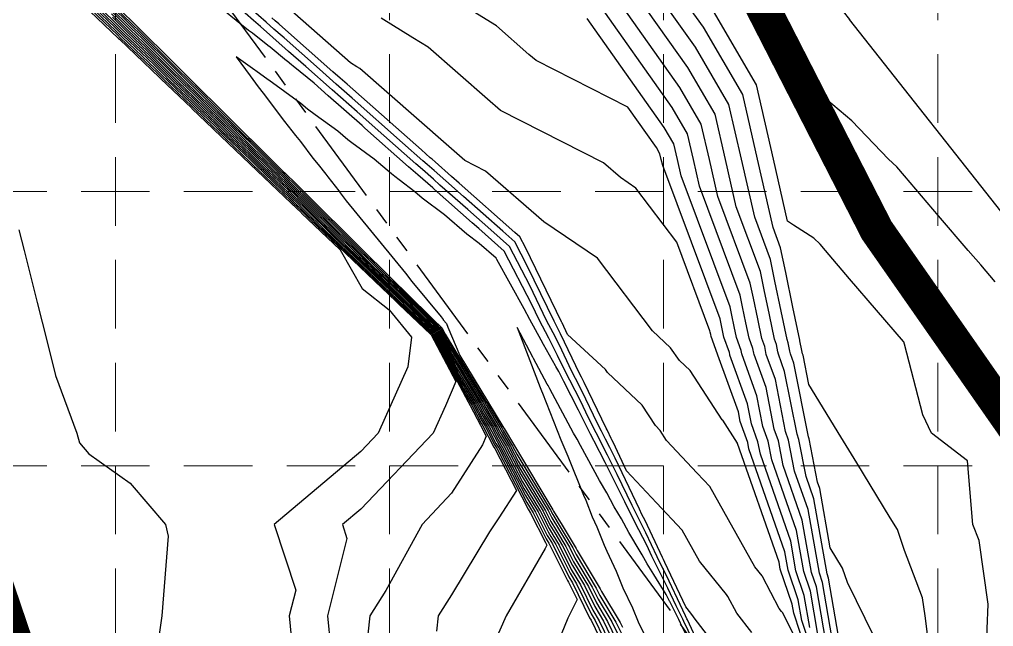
# Model space of a CAD drawing. Header units: feet. Extents: x 715 to 5843, y 11803 to 15011.
# Drawn here: x 2371.5 to 2655.7, y 12480.1 to 12657.2 of the extents above; entities that cross this region are included whole.
import ezdxf

# ---------------------------------------------------------------- set-up
doc = ezdxf.new("R2010")
doc.units = ezdxf.units.FT
doc.header["$LTSCALE"] = 20
doc.header["$MEASUREMENT"] = 0
for name, pattern in [('DASHED', [1.1, 0.85, -0.25]), ('HIDDEN', [0.375, 0.25, -0.125]), ('PHANTOM', [2.5, 1.25, -0.25, 0.25, -0.25, 0.25, -0.25])]:
    doc.linetypes.add(name, pattern=pattern)
for name, color, linetype in [('CONTOURS-MIN', 1, 'CONTINUOUS'), ('GRID', 254, 'HIDDEN'), ('LIMITS OF DISTURBANCE', 1, 'DASHED'), ('PLAT', 4, 'PHANTOM'), ('PROW', 4, 'PHANTOM'), ('SCONTOUR', 3, 'CONTINUOUS')]:
    doc.layers.add(name, color=color, linetype=linetype)

msp = doc.modelspace()

# ---------------------------------------------------------------- linework, layer by layer
at = {"layer": 'CONTOURS-MIN', "color": 5}
for points, elevation in [([(2656.155705112288, 12580.64314036747), (2651.965674371741, 12585.55205100694), (2648.333929839936, 12589.77495744681), (2639.707299941869, 12599.84643144054), (2629.714233262021, 12611.51320193759), (2627.459434071158, 12614.15140288526), (2625.044816104551, 12616.42389361702), (2614.390435634553, 12627.62879901723), (2603.272761411754, 12636.91441973133), (2595.87588158091, 12641.74150795432), (2592.619209103381, 12646.22395201326), (2584.453003263373, 12666.72399194023)], 568), ([(2396.852956552279, 12663.96254893676), (2405.196790654, 12655.68865342254), (2405.52549557715, 12655.37538096317), (2416.771083735491, 12644.22672326566), (2422.813008746798, 12638.23687615081), (2423.142029475928, 12637.92340429053), (2430.213207765431, 12630.91444110487), (2430.468575992102, 12630.67117354461), (2438.531457403043, 12622.68024663645), (2439.005172536546, 12622.22904752327), (2448.370539103189, 12612.94923025273), (2448.96729259774, 12612.38094206518), (2452.188761234598, 12609.18966588616), (2456.640218745502, 12604.77992861482), (2456.792335416937, 12604.63508912757), (2481.577854929815, 12580.08325158754), (2483.402891133496, 12578.34635651215), (2493.086883714637, 12568.75889842289), (2493.81074791274, 12568.07012305909), (2494.809039906103, 12567.08197887324), (2495.702681359413, 12565.40107031035), (2507.602728441925, 12545.74355281602), (2507.906040954852, 12545.16368436596), (2512.236071107362, 12538.00659590599), (2512.609331291053, 12537.28801040322), (2515.371410163232, 12532.71918979242), (2516.598939829278, 12530.34460913586), (2526.43256185682, 12514.03956972709), (2527.075291544936, 12512.77116105289), (2529.269777920371, 12509.12792734201), (2532.927342161819, 12503.05572680646), (2533.883779804832, 12501.1404457905), (2539.793123721096, 12491.31129415428), (2540.836178343615, 12489.1854000106), (2545.512455679126, 12481.39076310363), (2547.20765390933, 12477.87747020471)], 554), ([(2609.127990288517, 12473.69290929681), (2605.816632678085, 12492.93217348309), (2604.891805130637, 12495.65538906007), (2601.60059938663, 12514.2179757231), (2597.677748664878, 12525.45060559524), (2595.931136532437, 12534.46718776728), (2595.054928656787, 12536.94215059596), (2592.064524322424, 12552.13866282494), (2589.402799049436, 12559.47692896248), (2589.290593708874, 12560.02478619328), (2588.936357990551, 12561.75438835589), (2588.086539838037, 12564.0885805553), (2586.895538418873, 12569.83705953942), (2585.647582234244, 12575.8604359897), (2584.744542743932, 12580.21903997484), (2575.282475095906, 12605.4968344533), (2572.800107806645, 12616.35819773292), (2570.449166273585, 12626.64452004717), (2564.202456113191, 12637.33295793175), (2545.768348504398, 12663.42151403606)], 563), ([(2611.471605125217, 12471.64208849438), (2607.590880620841, 12494.18942187168), (2607.169612349683, 12495.42987402005), (2603.293132974102, 12517.29343708891), (2601.012221343768, 12523.82456405036), (2598.91622470869, 12534.64478311416), (2598.368193945005, 12536.19276711064), (2594.76494783596, 12554.50359315209), (2592.937820359679, 12559.54090779317), (2592.801025012984, 12560.20882894071), (2592.369157887433, 12562.31747658879), (2591.779110046107, 12563.93815868935), (2590.32155158811, 12570.97319998241), (2588.794291365876, 12578.3446633153), (2587.689143356958, 12583.67876283976), (2580.650852559947, 12602.48146800575), (2577.477018059191, 12616.36828066688), (2574.471218160378, 12629.51987382075), (2566.484477314637, 12643.18559245312), (2551.917594443242, 12663.8011247653)], 564), ([(2637.243924264129, 12471.70871979923), (2635.760043619191, 12483.17921276596), (2635.001869109374, 12488.50833631042), (2629.714233262021, 12502.27682182683), (2627.689112419649, 12508.39686652279), (2625.582716110685, 12511.84286585797), (2615.795519477795, 12527.85441741015), (2611.198200647774, 12535.37548909285), (2601.851704545454, 12550.66606818182), (2600.165794863031, 12559.2334538064), (2600.007862980165, 12559.66886545456), (2599.821887621202, 12560.57691443555), (2599.234757681196, 12563.44365305461), (2599.164250462246, 12563.63731495744), (2597.173577926586, 12573.24548086838), (2595.087709629141, 12583.3131179665), (2593.57834458301, 12590.59820856961), (2591.387607488028, 12596.45073511066), (2586.830838564286, 12616.3884465348), (2582.515321933963, 12635.27058136792), (2571.048519717529, 12654.89086149588), (2564.216086320931, 12664.5603462238)], 566), ([(2392.757978766173, 12660.38639438834), (2399.780469001454, 12653.69256479921), (2401.378089735392, 12652.10833543141), (2411.202585175311, 12642.74509310748), (2413.305077104466, 12640.66072344181), (2414.434684413036, 12639.54085269441), (2421.879020941628, 12632.44832078511), (2423.176732000552, 12631.16202751612), (2428.435729658842, 12626.15222834736), (2429.895789149832, 12624.70519867156), (2438.749161973094, 12616.27263301348), (2440.406532850629, 12614.63040163005), (2450.484538985624, 12605.03311917947), (2451.03948353666, 12604.48337571584), (2451.806311455324, 12603.72373471166), (2454.18861027387, 12601.45540385683), (2458.430628610339, 12597.25337997007), (2481.600363284363, 12575.20264038896), (2483.151642790364, 12573.66682475054), (2491.718133640386, 12565.51558883201), (2491.873985133021, 12565.36132159624), (2502.376674471388, 12545.60612741088), (2503.005572865172, 12544.56725915328), (2506.027106161274, 12538.79073575072), (2506.108302770639, 12538.65652621974), (2507.680039855072, 12535.63068115942), (2506.596213844221, 12533.13763122758), (2497.506874010685, 12518.96012931929), (2488.959489652702, 12509.82814893617), (2478.426876223054, 12490.59844621577), (2473.741413151755, 12483.17921276596), (2471.065402160418, 12459.09201933066)], 564), ([(2393.147654161, 12660.76290451653), (2399.487717756536, 12654.71956321296), (2401.759959827252, 12652.46636723053), (2410.634876215494, 12644.00812189305), (2413.651677767568, 12641.01732342419), (2415.272516846412, 12639.41045504005), (2422.005321795059, 12632.99582913565), (2423.88037957704, 12631.13726887499), (2428.639014292168, 12626.60412286709), (2430.759355975153, 12624.50270346805), (2438.774763029439, 12616.86827446446), (2441.202933475885, 12614.46228449232), (2450.332814346835, 12605.76790146804), (2451.154411306453, 12604.95400473287), (2452.289702184342, 12603.82935410198), (2454.448982788177, 12601.7733723839), (2460.745351242287, 12595.53636713182), (2481.780616069276, 12575.51701200128), (2484.145166882792, 12573.17603211777), (2491.927395067621, 12565.77104225472), (2492.167490610329, 12565.53338732394), (2501.709275160191, 12547.58562170082), (2503.465288422847, 12544.68488851955), (2506.214999640632, 12539.42803061224), (2506.721079604311, 12538.59153318837), (2509.929332195521, 12532.41513425274), (2510.147402653231, 12532.05441870192), (2516.517358695653, 12519.73213043478), (2511.35485387919, 12511.84433851274), (2508.641845969766, 12507.6991333007), (2497.506874010685, 12489.33562172813), (2493.618921563954, 12483.17921276596), (2493.128704384756, 12478.76669127077)], 563), ([(2393.537329555828, 12661.13941464472), (2399.194966511619, 12655.74656162672), (2402.141829919113, 12652.82439902964), (2410.067167255678, 12645.27115067862), (2413.998278430671, 12641.37392340658), (2416.110349279788, 12639.28005738569), (2422.131622648488, 12633.54333748619), (2424.584027153528, 12631.11251023387), (2428.842298925494, 12627.05601738681), (2431.622922800474, 12624.30020826454), (2438.800364085785, 12617.46391591544), (2441.999334101141, 12614.29416735459), (2450.181089708047, 12606.50268375661), (2451.269339076247, 12605.4246337499), (2452.77309291336, 12603.93497349229), (2454.709355302484, 12602.09134091097), (2463.060073874234, 12593.81935429356), (2481.96086885419, 12575.8313836136), (2485.138690975219, 12572.68523948501), (2492.136656494857, 12566.02649567743), (2492.460996087637, 12565.70545305164), (2501.041875848994, 12549.56511599077), (2503.925003980522, 12544.80251788583), (2506.40289311999, 12540.06532547376), (2507.333856437983, 12538.52654015699), (2510.227109872802, 12532.95656493613), (2510.72784793212, 12532.12828215642), (2519.94265038635, 12514.30281343897), (2520.612467339535, 12513.19219602986), (2524.950461148489, 12504.63128920131), (2524.96332101931, 12504.60993955184), (2524.984754646872, 12504.57435595681), (2525.354677536232, 12503.83357971014), (2524.856490535926, 12502.82170182474), (2513.496429976155, 12483.17921276596), (2505.015555196579, 12464.09787218114)], 562), ([(2393.927004950655, 12661.51592477292), (2398.902215266701, 12656.77356004048), (2402.523700010974, 12653.18243082875), (2409.499458295862, 12646.53417946419), (2414.344879093773, 12641.73052338896), (2416.948181713165, 12639.14965973133), (2422.257923501918, 12634.09084583673), (2425.287674730015, 12631.08775159274), (2429.04558355882, 12627.50791190654), (2432.486489625795, 12624.09771306103), (2438.82596514213, 12618.05955736642), (2442.795734726397, 12614.12605021685), (2450.029365069258, 12607.23746604518), (2451.384266846041, 12605.89526276694), (2453.256483642377, 12604.04059288261), (2454.969727816791, 12602.40930943805), (2465.374796506182, 12592.10234145531), (2482.141121639103, 12576.14575522592), (2486.132215067646, 12572.19444685224), (2492.345917922092, 12566.28194910013), (2492.754501564945, 12565.87751877934), (2500.374476537796, 12551.54461028072), (2504.384719538198, 12544.9201472521), (2506.590786599348, 12540.70262033529), (2507.946633271656, 12538.46154712562), (2510.524887550083, 12533.49799561951), (2511.308293211009, 12532.20214561092), (2519.524686566716, 12516.30803790108), (2521.339979154196, 12513.29811774202), (2525.216064948045, 12505.64877318276), (2525.501628131942, 12505.17468802561), (2525.977578086241, 12504.38452731302), (2531.425097121072, 12493.47578708543), (2531.688097030029, 12493.0383331105), (2534.191996376812, 12487.93502898551), (2531.521364565846, 12482.51065366478), (2523.948345860952, 12463.99288175398)], 561), ([(2397.438459042114, 12661.90855210925), (2404.433050470278, 12654.97258982431), (2406.660913496782, 12652.84932339203), (2416.077882409286, 12643.51352330089), (2421.137343880045, 12638.49767145953), (2422.889427769068, 12636.82838758944), (2428.805912612455, 12630.96395838712), (2430.06200672545, 12629.76738450516), (2436.804323752401, 12623.08523704347), (2438.953970423856, 12621.03776462131), (2446.777737852677, 12613.28546452819), (2449.270741875317, 12610.91137748803), (2451.95890569501, 12608.2484078521), (2455.673437287466, 12604.56868983419), (2456.271590388324, 12603.99915207342), (2476.94840966592, 12583.51727726405), (2483.042385563669, 12577.71761328752), (2491.099835529782, 12569.74048368842), (2493.392225058269, 12567.55921621367), (2494.222028951487, 12566.73784741784), (2497.037479981809, 12561.44208173045), (2506.683297326575, 12545.50829408347), (2507.530253996136, 12543.88909464291), (2511.010517440018, 12538.13658196874), (2512.013775936491, 12536.20514903645), (2514.210519605454, 12532.57146288342), (2517.434867468546, 12526.33416021164), (2524.977538227498, 12513.82772630279), (2526.544083945824, 12510.73619309), (2528.193163695106, 12507.99843039447), (2530.941695283082, 12503.43538409405), (2533.181299038043, 12498.95054330334), (2537.477401809363, 12491.80473385606), (2539.829299749922, 12487.0112302845), (2543.094001056447, 12481.56947406085), (2546.809663288264, 12473.86877599424)], 556), ([(2397.731210287031, 12660.8815536955), (2404.051180378417, 12654.6145580252), (2407.228622456598, 12651.58629460646), (2415.731281746183, 12643.15692331851), (2420.299511446669, 12638.62806911389), (2422.763126915638, 12636.2808792389), (2428.102265035967, 12630.98871702824), (2429.858722092124, 12629.31548998544), (2435.940756927079, 12623.28773224698), (2438.928369367511, 12620.44212317033), (2445.981337227421, 12613.45358166592), (2449.422466514105, 12610.17659519946), (2451.843977925217, 12607.77777883507), (2455.190046558449, 12604.46307044387), (2456.011217874017, 12603.68118354635), (2474.633687033972, 12585.2342901023), (2482.862132778756, 12577.4032416752), (2490.106311437355, 12570.23127632118), (2493.182963631034, 12567.30376279097), (2493.928523474178, 12566.56578169014), (2497.704879293006, 12559.46258744051), (2506.223581768899, 12545.3906647172), (2507.342360516779, 12543.25179978139), (2510.397740606345, 12538.20157500012), (2511.715998259209, 12535.66371835306), (2513.630074326565, 12532.49759942892), (2517.85283128818, 12524.32893574953), (2524.250026412838, 12513.72180459063), (2526.278480146269, 12509.71870910855), (2527.654856582473, 12507.43368192069), (2529.948871843714, 12503.62521273784), (2532.830058654649, 12497.85559205976), (2536.319540853496, 12492.05145370694), (2539.325860453076, 12485.92414542146), (2541.884773745108, 12481.65882953945), (2546.610667977732, 12471.86442888901)], 557), ([(2571.008165919384, 12472.09320203536), (2566.386980873586, 12482.04400542189), (2566.229741455556, 12482.35769479554), (2565.844779009844, 12483.18606723669), (2565.005444174797, 12484.85978162903), (2560.267685141797, 12495.01997692054), (2558.55714565074, 12498.41154618457), (2557.543399960141, 12500.4215487269), (2554.261141786003, 12507.40382788308), (2552.107638033946, 12511.65569590447), (2550.229006324901, 12515.36485781331), (2545.905632536691, 12524.48083152582), (2543.034720145379, 12530.11477590469), (2540.837151200199, 12534.42733564818), (2540.402734530776, 12535.33570734739), (2539.740663722183, 12536.63410888633), (2537.526388837532, 12540.97657177784), (2535.153630049283, 12545.91859861269), (2532.042049653811, 12551.99694541568), (2530.34058479198, 12555.32068839799), (2528.480662666487, 12559.17262547502), (2525.907963404094, 12564.1801511731), (2523.124835707726, 12569.59725672613), (2520.98564518462, 12574.00376451623), (2512.926517814727, 12589.60693349169), (2505.510387108541, 12596.14913885149), (2503.589824606234, 12597.84529979879), (2492.501874046187, 12607.62617240032), (2492.069222311755, 12608.00827198104), (2487.689318610958, 12611.87180374205), (2485.016695791876, 12614.22933574551), (2472.299580147839, 12625.44715776983), (2471.451831811012, 12626.19585142742), (2461.571112884142, 12634.91104770492), (2457.431539062499, 12638.5623203125), (2451.361562655283, 12643.58434648198), (2450.889613786072, 12643.92534232071), (2449.608009888691, 12644.97599172697), (2449.38767077627, 12645.13490983089), (2444.59295103582, 12649.05264239292), (2443.917510737627, 12649.53642817653), (2439.451700328935, 12653.16290312146), (2438.335141034207, 12653.9571471177), (2427.499661254699, 12662.69231980889)], 554), ([(2585.168651020013, 12478.3008240298), (2580.779044776403, 12483.97949691044), (2578.221493854968, 12488.83971653828), (2577.75320303711, 12489.42095968065), (2569.9425504641, 12499.1155513156), (2564.830283130948, 12508.23146265088), (2557.412887200641, 12516.16819616266), (2548.645701799485, 12525.54922622108), (2544.683205593276, 12533.90427785928), (2544.377452240435, 12534.5042952575), (2544.143410242107, 12534.96358464749), (2543.047667659907, 12537.25479863939), (2542.960888064947, 12537.42498400051), (2542.670656453573, 12537.9941635595), (2536.278371391629, 12551.30813566176), (2535.475968760897, 12552.87559683754), (2535.037201411926, 12553.73271115693), (2529.363106198416, 12565.48387935476), (2528.455050519059, 12567.25132734845), (2527.472722367454, 12569.16333997076), (2519.741984658086, 12585.08784766263), (2515.992551068884, 12592.3470760095), (2512.542265660123, 12595.3907758293), (2501.030057545902, 12605.55787937167), (2495.861063223891, 12610.11753849604), (2492.511500596934, 12613.07572951549), (2490.46845173758, 12614.87791164017), (2489.221780720357, 12615.97760546898), (2483.289757921296, 12621.21026811566), (2468.52541691561, 12634.24947797225), (2463.903918942792, 12638.32582729736), (2458.975350250354, 12642.67302549617), (2448.684180257443, 12651.76170884571), (2448.079768487518, 12652.29479377295), (2445.738186601988, 12654.36004476771), (2443.44196244843, 12656.38529071219), (2439.008889468036, 12660.30036978433)], 556), ([(2606.711447168323, 12455.80243414832), (2597.409916105019, 12483.94701330893), (2596.945392964305, 12486.64593154014), (2593.502769035409, 12496.78296426016), (2593.137931449267, 12498.84066889409), (2581.024107526881, 12533.52720430108), (2581.001164679642, 12533.56811471276), (2580.997871467292, 12533.57163850319), (2580.989964846657, 12533.58009871504), (2576.689586942891, 12540.24231643045), (2576.540853763, 12540.39656012159), (2567.168900146465, 12554.75650660599), (2564.0909302113, 12557.67894893492), (2561.476698977451, 12561.40761981559), (2556.178439565905, 12566.29852479911), (2540.100880301734, 12587.50475070135), (2524.47497005988, 12598.09247305389), (2507.511032190273, 12612.90699296534), (2501.428503765756, 12615.99210604311), (2495.942453906477, 12620.79898141427), (2470.794236184392, 12642.8338428351), (2469.91430459354, 12643.37770113573), (2468.114882246534, 12644.48986802455), (2449.347382608346, 12660.9516483366)], 558), ([(2606.784375451817, 12475.74373009923), (2604.042384735329, 12491.6749250945), (2602.613997911592, 12495.88090410008), (2599.908065799157, 12511.1425143573), (2594.343275985988, 12527.07664714011), (2592.946048356185, 12534.2895924204), (2591.741663368569, 12537.69153408128), (2589.364100808888, 12549.77373249778), (2585.867777739194, 12559.41295013178), (2585.780162404765, 12559.84074344586), (2585.50355809367, 12561.19130012298), (2584.393969629968, 12564.23900242126), (2583.469525249634, 12568.70091909644), (2582.500873102611, 12573.3762086641), (2581.799942130905, 12576.75931710992), (2569.914097631865, 12608.51220090085), (2568.123197554097, 12616.34811479896), (2566.427114386793, 12623.76916627359), (2561.920434911745, 12631.48032341037), (2539.619102565553, 12663.04190330681)], 562), ([(2653.590584016232, 12472.2630671836), (2654.159017772417, 12486.60548604485), (2651.519847515188, 12505.15591760582), (2649.725528318641, 12509.82814893617), (2648.121654874229, 12528.3799983332), (2637.615073123361, 12536.47708510638), (2635.064688401643, 12541.86952083405), (2629.714233262021, 12562.43090429822), (2629.559241272741, 12563.10763277163), (2629.541522368784, 12563.1260212766), (2629.455291065821, 12563.21551127816), (2613.708539712557, 12581.49258586917), (2606.664724920966, 12589.77495744681), (2605.095046728901, 12591.61154072688), (2603.272761411754, 12593.32656420103), (2597.319931215917, 12597.21128819127), (2595.642866161616, 12598.30571464647), (2591.507748816833, 12616.39852946876), (2586.537373820755, 12638.14593514151), (2573.330540918975, 12660.74349601725)], 567), ([(2391.978627976518, 12659.63337413196), (2400.365971491288, 12651.6385679717), (2400.61434955167, 12651.39227183319), (2412.338003094942, 12640.21903553635), (2412.611875778261, 12639.94752347704), (2412.759019546284, 12639.80164800313), (2421.626419234768, 12631.35330408402), (2421.769436847575, 12631.21154479837), (2428.029160392191, 12625.24843930791), (2428.16865549919, 12625.11018907859), (2438.697959860404, 12615.08135011152), (2438.813731600118, 12614.96663590552), (2450.7879882632, 12603.56355460232), (2450.809627997072, 12603.54211768177), (2450.839529997289, 12603.51249593103), (2453.667865245257, 12600.81946680268), (2453.801183346444, 12600.68740564657), (2465.029823529415, 12590.00105882353), (2471.495290885201, 12578.645763658), (2479.381329287693, 12572.49118235319), (2485.906591185988, 12564.52989022817), (2484.786609925948, 12555.81818011727), (2476.120010971798, 12536.47708510638), (2471.065402160418, 12531.18607828854), (2445.830757558887, 12509.82814893617), (2452.089678706379, 12490.70353870366), (2450.208542677402, 12483.17921276596), (2452.054488841124, 12464.01913656248)], 566), ([(2398.023961531949, 12659.85455528174), (2403.669310286557, 12654.25652622609), (2407.796331416414, 12650.32326582089), (2415.384681083081, 12642.80032333612), (2419.461679013293, 12638.75846676825), (2422.636826062208, 12635.73337088836), (2427.398617459479, 12631.01347566937), (2429.655437458798, 12628.86359546571), (2435.077190101758, 12623.49022745049), (2438.902768311165, 12619.84648171935), (2445.184936602165, 12613.62169880366), (2449.574191152893, 12609.44181291089), (2451.729050155423, 12607.30714981803), (2454.70665582943, 12604.35745105355), (2455.750845359711, 12603.36321501927), (2472.318964402025, 12586.95130294056), (2482.681879993843, 12577.08887006288), (2489.112787344928, 12570.72206895395), (2492.973702203798, 12567.04830936826), (2493.63501799687, 12566.39371596244), (2498.372278604204, 12557.48309315056), (2505.763866211224, 12545.27303535092), (2507.154467037421, 12542.61450491986), (2509.784963772673, 12538.26656803149), (2511.418220581927, 12535.12228766968), (2513.049629047676, 12532.42373597442), (2518.270795107814, 12522.32371128741), (2523.522514598177, 12513.61588287848), (2526.012876346712, 12508.7012251271), (2527.116549469841, 12506.86893344692), (2528.956048404345, 12503.81504138163), (2532.478818271255, 12496.76064081618), (2535.161679897629, 12492.29817355783), (2538.822421156229, 12484.83706055841), (2540.675546433769, 12481.74818501806), (2546.411672667199, 12469.86008178378)], 558), ([(2398.316712776867, 12658.82755686799), (2403.287440194696, 12653.89849442698), (2408.36404037623, 12649.06023703533), (2415.038080419978, 12642.44372335374), (2418.623846579917, 12638.88886442261), (2422.510525208778, 12635.18586253782), (2426.694969882991, 12631.03823431049), (2429.452152825472, 12628.41170094599), (2434.213623276437, 12623.692722654), (2438.87716725482, 12619.25084026837), (2444.388535976909, 12613.78981594139), (2449.725915791682, 12608.70703062232), (2451.614122385629, 12606.836520801), (2454.223265100413, 12604.25183166324), (2455.490472845404, 12603.0452464922), (2470.004241770077, 12588.66831577881), (2482.501627208929, 12576.77449845056), (2488.119263252501, 12571.21286158672), (2492.764440776563, 12566.79285594555), (2493.341512519562, 12566.22165023474), (2499.039677915401, 12555.50359886061), (2505.304150653548, 12545.15540598465), (2506.966573558063, 12541.97721005834), (2509.172186939001, 12538.33156106287), (2511.120442904646, 12534.58085698629), (2512.469183768787, 12532.34987251992), (2518.688758927448, 12520.3184868253), (2522.795002783517, 12513.50996116632), (2525.747272547157, 12507.68374114566), (2526.578242357208, 12506.30418497315), (2527.963224964977, 12504.00487002543), (2532.12757788786, 12495.6656895726), (2534.003818941762, 12492.54489340872), (2538.318981859382, 12483.74997569536), (2539.46631912243, 12481.83754049666), (2546.212677356667, 12467.85573467854)], 559), ([(2598.764609318996, 12474.80749103943), (2594.187891264646, 12484.09869258823), (2593.891603971709, 12484.48198861113), (2593.208994173556, 12485.3650559146), (2588.290502536348, 12494.71186867762), (2588.162381726897, 12494.87089238478), (2586.025446532281, 12497.52325899161), (2572.915723905295, 12520.89978868182), (2569.205379333966, 12524.86991733293), (2560.297272651609, 12534.40173543954), (2558.438057332953, 12537.2820630549), (2557.05430653636, 12538.71708132487), (2553.200750399114, 12544.62159837325), (2543.07862201555, 12554.23226289244), (2542.467584390636, 12555.10378419075), (2531.412539845759, 12565.30886632391), (2529.80432796438, 12568.63950629464), (2529.728594076541, 12568.78691543612), (2529.646665697317, 12568.94638159307), (2519.120154394818, 12590.62988923583), (2517.525567695962, 12593.71714726841), (2516.058204935915, 12595.01159431821), (2499.750174015736, 12609.41416915811), (2497.540657812742, 12611.3632215439), (2492.732639739524, 12615.60945828271), (2491.858018300891, 12616.38096558923), (2491.324323184598, 12616.85174033072), (2488.784846808024, 12619.09182328858), (2467.062209467908, 12638.27629124466), (2465.070321972116, 12640.03321709358), (2462.946085543072, 12641.90688008875), (2447.369023798695, 12655.66381752234), (2447.10725254716, 12655.89469705766), (2446.093111441304, 12656.78915901973), (2445.098614807737, 12657.66629476051)], 557), ([(2607.584959609137, 12458.19985019783), (2599.753530941719, 12481.89619250651), (2598.719640907061, 12487.90317992873), (2595.780576254455, 12496.55744922014), (2594.83046503674, 12501.91613025989), (2584.339857949319, 12531.95477177475), (2583.990783827426, 12533.75680637975), (2581.801867503915, 12539.93968453724), (2581.262830268282, 12542.67894151632), (2575.262713808465, 12559.2210136397), (2575.248868492437, 12559.28861520359), (2575.205158403025, 12559.50203542426), (2573.316259005759, 12564.69026801913), (2573.191485741921, 12565.29249776748), (2573.060745707714, 12565.92352668729), (2572.966140291827, 12566.38014851515), (2563.283605734767, 12592.24691756272), (2551.383943917526, 12607.94251616139), (2546.840239520959, 12611.02121556886), (2541.907463261002, 12615.32898377006), (2511.822236304673, 12630.58848124423), (2508.049157206957, 12633.89445210732), (2490.753249027869, 12649.0491220758), (2486.244975039988, 12651.83554576525), (2477.025748176727, 12657.53366264972)], 559), ([(2604.440760615118, 12477.79455090166), (2602.268136792572, 12490.41767670591), (2600.336190692546, 12496.1064191401), (2598.215532211685, 12508.0670529915), (2591.008803307098, 12528.70268868499), (2589.960960179932, 12534.11199707352), (2588.428398080351, 12538.4409175666), (2586.663677295353, 12547.40880217063), (2582.332756428951, 12559.34897130109), (2582.269731100656, 12559.65670069844), (2582.070758196788, 12560.62821189007), (2580.701399421898, 12564.38942428722), (2580.043512080397, 12567.56477865345), (2579.354163970978, 12570.89198133849), (2578.855341517879, 12573.299594245), (2564.545720167825, 12611.5275673484), (2563.44628730155, 12616.338031865), (2562.4050625, 12620.8938125), (2559.6384137103, 12625.62768888899), (2537.123217783505, 12657.49193556701)], 561), ([(2567.826522021654, 12476.29278823246), (2565.375776204127, 12481.56998218572), (2565.047013563365, 12482.22585682676), (2564.844230752009, 12482.66221027977), (2563.118582747225, 12486.10331838243), (2560.712959436793, 12491.26221364526), (2557.745375789448, 12497.1461850703), (2555.98664694997, 12500.63330168287), (2554.502710308054, 12503.79004906052), (2551.080910572109, 12510.54603490868), (2548.095867486017, 12516.43969041222), (2546.516846008399, 12519.76910835909), (2542.363354097851, 12527.92001622827), (2539.184021679244, 12534.15921114852), (2539.080267966211, 12534.37616170139), (2538.130551550801, 12536.23867132925), (2534.954255029512, 12542.46777588701), (2534.591259378109, 12543.22383008815), (2530.325090100269, 12551.55761970475), (2528.825878260868, 12554.48626956522), (2527.988471067784, 12555.96715831076), (2527.892045867368, 12556.14856608117), (2524.40093061666, 12562.36303107342), (2523.757974764032, 12563.57520841255), (2520.365957321259, 12569.65856006392), (2518.739141514393, 12572.73162172063), (2510.771647513257, 12587.14359037815), (2510.562626760563, 12587.54021126761), (2505.591867917458, 12591.81314219139), (2502.05012260815, 12594.53437131346), (2495.472799330734, 12600.1587606181), (2489.028155227221, 12605.04986459692), (2486.809541729147, 12606.9308526559), (2482.248400132604, 12610.37523763264), (2481.029329502131, 12611.4031745958), (2480.029488554642, 12612.15589761862), (2475.020493408671, 12616.37473282336), (2468.480777330697, 12621.22551731127), (2467.312809456244, 12622.09184856789), (2464.367895079575, 12624.55081848633), (2457.786750650165, 12629.37146893065), (2455.547975290266, 12631.01135900588), (2453.56336273242, 12632.65333840302), (2444.201354953718, 12639.41764255314), (2444.077256954515, 12639.51937717602), (2440.418920666074, 12642.15792763613), (2440.134649319312, 12642.39020380073), (2434.675137566134, 12646.3005925926), (2438.795223443914, 12640.70805496369), (2441.164915166119, 12637.49147392183), (2442.600986251014, 12635.69591652824), (2448.779776555186, 12627.42878044598), (2452.054729962517, 12623.36510537394), (2453.436386904169, 12621.54176139653), (2457.124320007168, 12616.67487265611), (2458.627224592557, 12614.82234737195), (2460.871142784313, 12612.05642648369), (2461.477514449299, 12611.26376012687), (2464.616820491889, 12607.15996961782), (2465.0344434616, 12606.61404094562), (2466.838458835022, 12604.25578053164), (2484.083220057695, 12583.19618244932), (2486.013999853213, 12580.73017458242), (2494.48080034034, 12570.43653315071), (2495.102856307058, 12569.64744916357), (2495.138159876132, 12569.55235949943), (2496.042388343648, 12568.46020808295), (2496.449511197221, 12567.37270236214), (2499.991130434786, 12559.19406956521), (2508.0624439996, 12545.86118218229), (2508.09393443421, 12545.80097922748), (2512.848847941035, 12537.94160287461), (2512.907108968335, 12537.82944108661), (2515.951855442121, 12532.79305324693), (2516.180976009644, 12532.34983359797), (2527.16007367148, 12514.14549143925), (2527.340895344492, 12513.78864503434), (2529.808085033004, 12509.69267581578), (2533.920165601187, 12502.86589816266), (2534.235020188226, 12502.23539703408), (2540.950984676963, 12491.06457430339), (2541.339617640461, 12490.27248487365), (2546.721682990465, 12481.30140762503), (2547.406649219862, 12479.88181730994)], 553), ([(2371.300889375271, 12595.82341987654), (2372.826718924507, 12589.77495744681), (2376.660804981278, 12574.57645412882), (2379.549375258507, 12563.1260212766), (2382.020720587288, 12553.3294883811), (2388.241262874686, 12536.47708510638), (2389.002804392699, 12533.71741864249), (2391.740986609617, 12530.46704800984), (2403.762261329964, 12521.9437446383), (2414.070477318686, 12509.82814893617), (2414.826979511839, 12506.4463423252), (2413.026963239378, 12483.17921276596), (2412.088695940721, 12477.03763754166)], 567), ([(2570.812062672425, 12468.12761366237), (2564.644878123924, 12480.49237442957), (2564.364571534668, 12481.09595894955), (2563.864285671173, 12482.09401885799), (2563.843682494175, 12482.13835332286), (2561.231721319652, 12487.34685513582), (2561.15823373179, 12487.50445036998), (2560.184139130435, 12489.43583478261), (2556.542321046797, 12495.27090149267), (2554.609426208076, 12498.36786297412), (2553.15204221619, 12501.01887083063), (2552.612399444302, 12502.00049079898), (2549.309339206301, 12507.48163745908), (2547.11168663787, 12511.51474231627), (2545.058282041589, 12514.98286968076), (2542.832057296748, 12519.091986026), (2540.750921504392, 12522.64882020923), (2535.231464307956, 12532.90181418108), (2534.171011235705, 12534.74905627915), (2533.910805897312, 12535.20231750098), (2533.182139595793, 12536.47160805502), (2526.277614088658, 12549.39685703014), (2525.721806988495, 12550.37975816368), (2525.486291375784, 12550.7962489977), (2521.490926932576, 12558.31285412261), (2521.309600948813, 12558.6356289087), (2516.70610989011, 12567.31468131868), (2520.380290687539, 12557.69877404413), (2523.403499332618, 12549.78656296758), (2523.821035589943, 12548.84310888591), (2524.124989812322, 12548.15630182014), (2529.411012938907, 12534.50577260832), (2531.525068663435, 12529.81751711654), (2536.01701289323, 12518.45132243661), (2536.712927983167, 12516.93668100579), (2538.63478666936, 12512.09736087783), (2539.991032999355, 12509.17380069909), (2542.130130671873, 12503.83261825979), (2542.836411372373, 12502.06908304436), (2545.597652313271, 12496.21515893265), (2547.569149240008, 12491.36347992489), (2550.331458224077, 12485.58960550386), (2552.025217213373, 12481.47299144124), (2554.933548978812, 12475.48650802544)], 552)]:
    msp.add_lwpolyline(points, dxfattribs=dict(at, elevation=elevation))
at = {"layer": 'GRID', "color": 252, "linetype": 'HIDDEN', "lineweight": 0, "ltscale": 4}
for p, q in [((2399.454675661004, 14927.00815858401), (2399.454675661004, 12126.65482714469)), ((2479.454675661003, 14927.00815858401), (2479.454675661003, 12126.65482714469)), ((2559.454675661001, 14927.00815858401), (2559.454675661001, 12126.65482714469)), ((2639.454675661, 14927.00815858401), (2639.454675660999, 12126.65482714469)), ((799.4546756610386, 12607.00815858406), (5759.454675660932, 12607.00815858406)), ((799.4546756610386, 12527.00815858406), (5759.454675660932, 12527.00815858406))]:
    msp.add_line(p, q, dxfattribs=at)
at = {"layer": 'LIMITS OF DISTURBANCE', "ltscale": 6, "const_width": 10}
msp.add_lwpolyline([(2147.083199591056, 14841.79638349936), (4325.796401548665, 14824.59676967892), (4322.547261144617, 14276.01355089746, 0.2288230158700783), (4530.433293695969, 13838.95596919749, -0.1810008629272708), (4660.460709187348, 13495.45515232142), (4695.225881320133, 12495.4457747586, -0.2788495123888431), (4681.888813530095, 12465.44696727583), (4515.121086810279, 12446.45589125871, 0.03318738711546079), (4191.305204227072, 12362.92848196223, -0.03038759993857386), (3906.77275659467, 12323.04850509179), (2834.184374769102, 12313.74897621649), (2788.122896282526, 12341.3763227813), (2766.936106288689, 12383.06476756865), (2741.205965939269, 12424.44253592739), (2621.625628149137, 12595.67654025486), (2453.199385386484, 12924.80951399171), (2440.440875403991, 13153.42072410656), (2304.853241283388, 13448.83082128187), (2166.249326503021, 13622.50732959285), (2152.050523984013, 14840.97474547093)], format="xyb", close=True, dxfattribs=at)
msp.add_lwpolyline([(2329.189311940456, 12307.15766617055), (2362.217278415395, 12310.63304312238), (2403.936398128455, 12376.66586961363), (2311.806262884464, 12647.74819524483), (2210.984726875846, 12835.42041098177), (2136.793832910596, 13073.25278452078), (2109.427046821511, 13249.0761095558), (2025.996233192796, 13402.20769734475), (1920.682089777198, 13459.63194310466), (1818.103362584952, 13322.90747250606), (1605.779271161824, 13272.31385597428), (1591.597235824098, 12453.43444033874), (1715.125622547581, 12466.33030263214), (1818.196927631798, 12467.91318441888), (2043.37754956272, 12444.45432355335), (2096.718289681419, 12432.14911854187), (2117.60210714268, 12307.89502438366)], close=True, dxfattribs=at)
at = {"layer": 'PLAT', "color": 7}
msp.add_line((2398.808315795727, 12706.61993727108), (2681.770722535266, 12320.33889083777), dxfattribs=at)
msp.add_line((2398.808315795727, 12706.61993727108), (2681.770722535266, 12320.33889083777), dxfattribs=at)
at = {"layer": 'PROW', "color": 7, "linetype": 'Continuous'}
msp.add_line((2669.066166272695, 12587.0395431608), (2613.641457064674, 12657.15996863408), dxfattribs=at)
msp.add_arc((2809.771681603258, 12812.18556336748), 249.9999999999989, 175.4062771715784, 218.3236111111117, dxfattribs=at)
at = {"layer": 'SCONTOUR', "color": 5}
for points, elevation in [([(2576.445698068318, 12472.11965944848), (2568.34909537925, 12482.59393790628), (2568.152485173587, 12482.96756439895), (2567.344024347323, 12483.97102697653), (2565.878863753213, 12485.78958611825), (2559.8224108468, 12498.77774019582), (2559.368915512032, 12499.67690729885), (2559.100152970313, 12500.20979577092), (2554.019573263953, 12511.01760670565), (2553.134365495784, 12512.76535690027), (2552.362145163785, 12514.29002521438), (2545.294419064984, 12529.19255469255), (2543.706086192907, 12532.30953558109), (2542.490280721152, 12534.69546014783), (2541.725201095342, 12536.29525299339), (2541.350775893565, 12537.02954644342), (2540.098522645553, 12539.48536766867), (2535.716000720456, 12548.61336713722), (2533.759009207354, 12552.43627112661), (2532.688893101953, 12554.52669977746), (2528.921884432451, 12562.32825241489), (2527.181506961576, 12565.71573926077), (2525.29877903759, 12569.38029834844), (2520.363814921353, 12579.54580608943), (2514.459534441805, 12590.97700475059), (2509.026326384332, 12595.7699573404), (2502.309941076068, 12601.70158958523), (2494.181468635039, 12608.87185544818), (2492.290361454345, 12610.54200074826), (2489.078885174269, 12613.37485769111), (2487.119238256117, 12615.10347060725), (2477.794669034568, 12623.32871294274), (2469.988624363311, 12630.22266469983), (2462.737515913467, 12636.61843750114), (2455.004614957637, 12643.43917090358), (2449.999336716191, 12647.85960016907), (2449.052284427875, 12648.69489048825), (2445.383261762671, 12651.93093051569), (2441.785310089123, 12655.10428666386), (2439.743824497711, 12656.90722957736), (2430.024761996763, 12665.47910875932)], 555), ([(2620.930925788874, 12477.04354201928), (2613.074694639696, 12492.90379350169), (2611.689774375262, 12497.08911110909), (2608.060542929292, 12503.02642171718), (2604.985666561574, 12520.36889845471), (2604.346694022658, 12522.19852250548), (2601.901312884943, 12534.82237846105), (2601.681459233223, 12535.44338362532), (2597.465371349495, 12556.86852347924), (2596.472841669922, 12559.60488662387), (2596.311456317093, 12560.39287168813), (2595.801957784314, 12562.8805648217), (2595.471680254177, 12563.78773682339), (2593.747564757348, 12572.1093404254), (2591.941000497508, 12580.8288906409), (2590.633743969984, 12587.13848570468), (2586.019230023987, 12599.46610155821), (2582.153928311739, 12616.37836360084), (2578.49327004717, 12632.39522759434), (2568.766498516083, 12649.0382269745), (2558.066840382087, 12664.18073549455)], 565), ([(2397.145707797197, 12662.93555052301), (2404.814920562139, 12655.33062162343), (2406.093204536966, 12654.1123521776), (2416.424483072388, 12643.87012328328), (2421.975176313421, 12638.36727380517), (2423.015728622498, 12637.37589593999), (2429.509560188943, 12630.93919974599), (2430.265291358776, 12630.21927902489), (2437.667890577722, 12622.88274183996), (2438.979571480201, 12621.63340607229), (2447.574138477933, 12613.11734739046), (2449.119017236529, 12611.6461597766), (2452.073833464804, 12608.71903686913), (2456.156828016484, 12604.6743092245), (2456.531962902631, 12604.3171206005), (2479.263132297868, 12581.8002644258), (2483.222638348583, 12578.03198489984), (2492.09335962221, 12569.24969105566), (2493.601486485504, 12567.81466963638), (2494.515534428795, 12566.90991314554), (2496.370080670611, 12563.4215760204), (2507.14301288425, 12545.62592344974), (2507.718147475494, 12544.52638950443), (2511.62329427369, 12538.07158893737), (2512.311553613772, 12536.74657971984), (2514.790964884343, 12532.64532633792), (2517.016903648912, 12528.33938467375), (2525.705050042159, 12513.93364801494), (2526.80968774538, 12511.75367707145), (2528.731470807739, 12508.56317886824), (2531.934518722451, 12503.24555545025), (2533.532539421437, 12500.04549454692), (2538.63526276523, 12491.55801400517), (2540.332739046768, 12488.09831514755), (2544.303228367787, 12481.48011858224), (2547.008658598797, 12475.87312309948)], 555), ([(2602.097145778418, 12479.84537170408), (2600.493888849817, 12489.16042831732), (2598.0583834735, 12496.33193418012), (2596.522998624213, 12504.9915916257), (2587.674330628209, 12530.32873022987), (2586.975872003679, 12533.93440172663), (2585.115132792132, 12539.19030105193), (2583.963253781817, 12545.04387184348), (2578.797735118708, 12559.2849924704), (2578.759299796547, 12559.47265795101), (2578.637958299907, 12560.06512365717), (2577.008829213829, 12564.53984615317), (2576.617498911159, 12566.42863821047), (2576.207454839346, 12568.40775401289), (2575.910740904853, 12569.83987138007), (2559.177342703784, 12614.54293379595), (2558.769377049003, 12616.32794893104), (2558.383010613208, 12618.01845872642), (2557.356392508853, 12619.77505436761), (2549.001697164948, 12631.5988943299), (2522.21596884359, 12645.18485644534), (2520.155860507438, 12646.98992280037), (2510.712261871346, 12655.2644013165), (2502.575645486437, 12660.29339039476)], 560), ([(2392.368303371346, 12660.00988426015), (2400.073220246371, 12652.66556638545), (2400.996219643531, 12651.7503036323), (2411.770294135126, 12641.48206432191), (2412.958476441363, 12640.30412345942), (2413.59685197966, 12639.67125034877), (2421.752720088198, 12631.90081243457), (2422.473084424063, 12631.18678615724), (2428.232445025516, 12625.70033382764), (2429.032222324511, 12624.90769387507), (2438.723560916749, 12615.6769915625), (2439.610132225373, 12614.79851876778), (2450.636263624412, 12604.2983368909), (2450.924555766866, 12604.01274669881), (2451.322920726306, 12603.61811532134), (2453.928237759564, 12601.13743532975), (2456.115905978391, 12598.97039280832), (2481.42011049945, 12574.88826877664), (2482.158118697937, 12574.1576173833), (2491.50887221315, 12565.2601354093), (2491.580479655712, 12565.18925586854), (2498.842721014493, 12551.52923188406), (2495.777156792949, 12544.47772675587), (2492.192129548473, 12536.47708510638), (2471.065402160418, 12514.36228595571), (2465.708265971088, 12509.82814893617), (2467.036990568357, 12505.76812973633), (2461.389597576561, 12483.17921276596), (2462.245959214661, 12474.29057095928)], 565), ([(2398.609464021784, 12657.80055845423), (2402.905570102835, 12653.54046262786), (2408.931749336046, 12647.79720824976), (2414.691479756876, 12642.08712337135), (2417.786014146541, 12639.01926207697), (2422.384224355348, 12634.63835418728), (2425.991322306503, 12631.06299295162), (2429.248868192146, 12627.95980642626), (2433.350056451116, 12623.89521785752), (2438.851566198475, 12618.65519881739), (2443.592135351653, 12613.95793307912), (2449.87764043047, 12607.97224833375), (2451.499194615835, 12606.36589178397), (2453.739874371395, 12604.14621227292), (2455.230100331097, 12602.72727796512), (2467.68951913813, 12590.38532861706), (2482.321374424016, 12576.46012683824), (2487.125739160073, 12571.70365421948), (2492.555179349327, 12566.53740252284), (2493.048007042254, 12566.04958450704), (2499.707077226598, 12553.52410457067), (2504.844435095873, 12545.03777661837), (2506.778680078705, 12541.33991519681), (2508.559410105328, 12538.39655409424), (2510.822665227365, 12534.0394263029), (2511.888738489898, 12532.27600906542), (2519.106722747082, 12518.31326236319), (2522.067490968856, 12513.40403945417), (2525.481668747601, 12506.66625716421), (2526.039935244575, 12505.73943649938), (2526.970401525609, 12504.19469866922), (2531.776337504466, 12494.57073832902), (2532.845957985895, 12492.79161325961), (2537.815542562536, 12482.66289083231), (2538.257091811091, 12481.92689597527), (2543.029315217392, 12472.03647826087)], 560)]:
    msp.add_lwpolyline(points, dxfattribs=dict(at, elevation=elevation))

doc.saveas('drawing.dxf')
